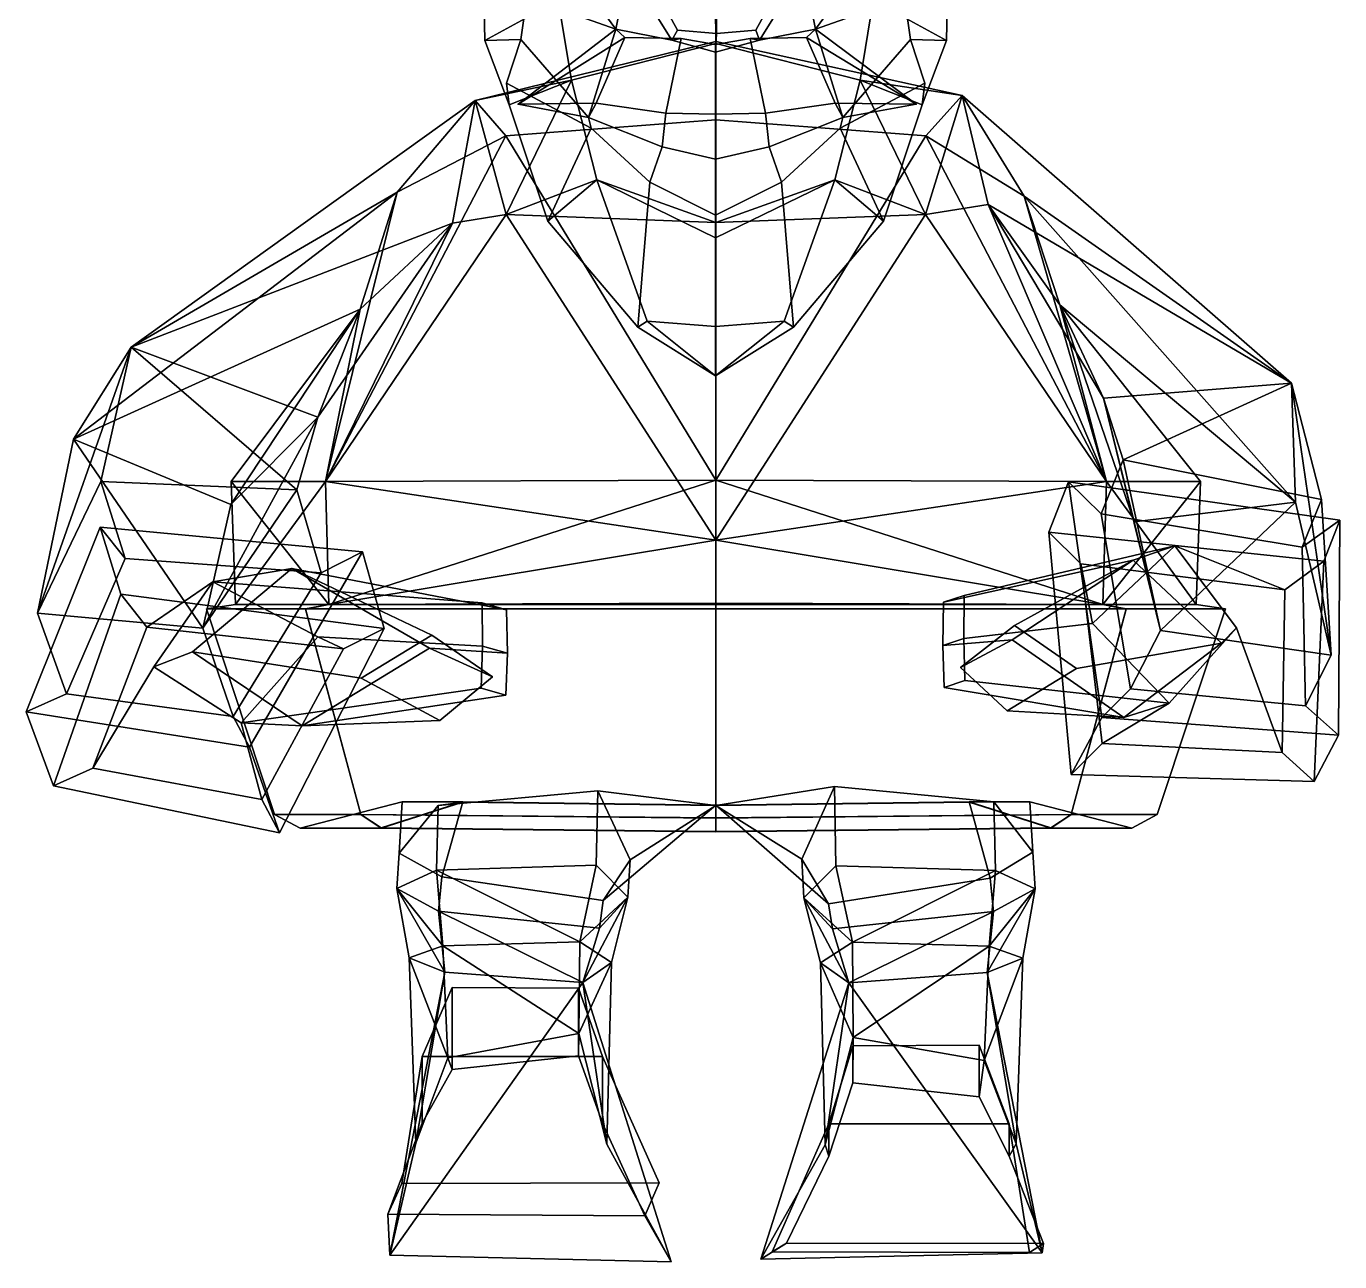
# Model space of a CAD drawing. Extents: x -181 to 162, y -155 to 330.
# Drawn here: x -181.4 to 161.8, y -155.5 to 167.5 of the extents above; entities that cross this region are included whole.
import ezdxf

# ---------------------------------------------------------------- set-up
doc = ezdxf.new("R2010")
doc.units = 0

msp = doc.modelspace()

# ---------------------------------------------------------------- linework, layer by layer
for p in [(-52.850113, 147.126434, 127.206177), (51.156456, 147.126434, 127.206177)]:
    msp.add_point(p)
for points in [[(-61.548977, 163.786316, 77.548767), (-61.985332, 185.382782, 77.36248), (-43.236523, 192.373993, 44.241894), (-42.443806, 174.254456, 46.168362)], [(59.047882, 163.786316, 77.548767), (39.942703, 174.254456, 46.168365), (40.73542, 192.373993, 44.241894), (59.484234, 185.382782, 77.36248)], [(-52.166561, 164.044983, 109.733643), (-50.560818, 174.968384, 110.150711), (-61.985332, 185.382782, 77.36248), (-61.548977, 163.786316, 77.548767)], [(49.665462, 164.044983, 109.733643), (59.047882, 163.786316, 77.548767), (59.484234, 185.382782, 77.36248), (48.059719, 174.968384, 110.150711)], [(-27.344149, 166.746582, 130.393188), (-38.840767, 182.366577, 134.367569), (-50.560818, 174.968384, 110.150711)], [(-27.344149, 166.746582, 130.393188), (-24.209009, 182.35437, 137.405853), (-38.840767, 182.366577, 134.367569)], [(-12.717013, 163.808472, 136.144775), (-24.209009, 182.35437, 137.405853), (-27.344149, 166.746582, 130.393188)], [(-11.267045, 166.421082, 149.176208), (-20.691374, 183.879211, 154.97171), (-24.209009, 182.35437, 137.405853), (-12.717013, 163.808472, 136.144775)], [(-0.992171, 165.615417, 154.370056), (-0.992171, 183.709259, 161.421249), (-20.691374, 183.879211, 154.97171), (-11.267045, 166.421082, 149.176208)], [(-0.992171, 165.615417, 154.370056), (9.282704, 166.421082, 149.176208), (18.707029, 183.879211, 154.97171), (-0.992171, 183.709259, 161.421249)], [(9.282704, 166.421082, 149.176208), (10.215908, 163.808472, 136.144775), (21.707903, 182.35437, 137.405853), (18.707029, 183.879211, 154.97171)], [(10.215908, 163.808472, 136.144775), (24.843042, 166.746582, 130.393188), (21.707903, 182.35437, 137.405853)], [(24.843042, 166.746582, 130.393188), (36.339664, 182.366577, 134.367569), (21.707903, 182.35437, 137.405853)], [(24.843042, 166.746582, 130.393188), (48.059719, 174.968384, 110.150711), (36.339664, 182.366577, 134.367569)], [(-55.220436, 146.975433, 80.746689), (-61.548977, 163.786316, 77.548767), (-42.443806, 174.254456, 46.168362), (-38.964668, 153.382141, 46.303101)], [(-52.166561, 164.044983, 109.733643), (-34.452156, 143.610779, 135.449493), (-27.344149, 166.746582, 130.393188), (-50.560818, 174.968384, 110.150711)], [(-38.964668, 153.382141, 46.303101), (-42.443806, 174.254456, 46.168362), (-1.250553, 173.209473, 35.481251), (-1.228615, 163.0047, 20.683411)], [(36.519398, 153.382141, 46.303101), (-1.228615, 163.0047, 20.683411), (-1.250553, 173.209473, 35.481251), (39.942703, 174.254456, 46.168365)], [(49.665462, 164.044983, 109.733643), (48.059719, 174.968384, 110.150711), (24.843042, 166.746582, 130.393188), (31.95105, 143.610779, 135.449493)], [(52.719334, 146.975433, 80.746696), (36.519398, 153.382141, 46.303101), (39.942703, 174.254456, 46.168365), (59.047882, 163.786316, 77.548767)], [(-24.977959, 164.565247, 144.295212), (-27.344149, 166.746582, 130.393188), (-52.850113, 147.126434, 127.206177)], [(-52.850113, 147.126434, 127.206177), (-27.344149, 166.746582, 130.393188), (-34.452156, 143.610779, 135.449493)], [(-24.977959, 164.565247, 144.295212), (-10.280587, 164.296997, 144.397858), (-12.717013, 163.808472, 136.144775), (-27.344149, 166.746582, 130.393188)], [(-0.992171, 165.615417, 154.370056), (-11.267045, 166.421082, 149.176208), (-12.717013, 163.808472, 136.144775), (-1.250553, 160.702728, 141.90361)], [(-0.992171, 165.615417, 154.370056), (-1.250553, 160.702728, 141.90361), (10.215908, 163.808472, 136.144775), (9.282704, 166.421082, 149.176208)], [(22.476852, 164.565247, 144.295212), (24.843042, 166.746582, 130.393188), (10.215908, 163.808472, 136.144775), (7.779482, 164.296997, 144.397858)], [(22.476852, 164.565247, 144.295212), (51.156456, 147.126434, 127.206177), (24.843042, 166.746582, 130.393188)], [(51.156456, 147.126434, 127.206177), (31.95105, 143.610779, 135.449493), (24.843042, 166.746582, 130.393188)], [(-1.204485, 163.485352, 10.723307), (-1.207897, 143.066589, -41.478878), (-56.103218, 138.847656, -30.87792), (-64.092567, 148.037048, 7.261427)], [(-1.204485, 163.485352, 10.723307), (-64.092567, 148.037048, 7.261427), (-38.964668, 153.382141, 46.303101), (-1.228615, 163.0047, 20.683411)], [(-55.220436, 146.975433, 80.746689), (-55.889786, 152.63092, 112.28582), (-52.166561, 164.044983, 109.733643), (-61.548977, 163.786316, 77.548767)], [(-52.166561, 164.044983, 109.733643), (-55.889786, 152.63092, 112.28582), (-33.768986, 140.884766, 126.276161), (-34.452156, 143.610779, 135.449493)], [(-32.455158, 147.411438, 145.75676), (-24.977959, 164.565247, 144.295212), (-52.850113, 147.126434, 127.206177)], [(-10.280587, 164.296997, 144.397858), (-24.977959, 164.565247, 144.295212), (-32.455158, 147.411438, 145.75676), (-14.24154, 144.751099, 154.292068)], [(-14.24154, 144.751099, 154.292068), (-1.250553, 144.510681, 154.963669), (-1.250553, 162.735291, 147.065292), (-10.280587, 164.296997, 144.397858)], [(-1.250553, 162.735291, 147.065292), (-1.250553, 160.702728, 141.90361), (-12.717013, 163.808472, 136.144775), (-10.280587, 164.296997, 144.397858)], [(11.740434, 144.751099, 154.292068), (7.779482, 164.296997, 144.397858), (-1.250553, 162.735291, 147.065292), (-1.250553, 144.510681, 154.963669)], [(-1.250553, 162.735291, 147.065292), (7.779482, 164.296997, 144.397858), (10.215908, 163.808472, 136.144775), (-1.250553, 160.702728, 141.90361)], [(-1.228615, 163.0047, 20.683411), (36.519398, 153.382141, 46.303101), (63.171917, 149.405884, 7.051992), (-1.204485, 163.485352, 10.723307)], [(-1.204485, 163.485352, 10.723307), (63.171917, 149.405884, 7.051992), (53.713791, 138.847656, -30.877922), (-1.207897, 143.066589, -41.478878)], [(7.779482, 164.296997, 144.397858), (11.740434, 144.751099, 154.292068), (29.954054, 147.411438, 145.75676), (22.476852, 164.565247, 144.295212)], [(29.954054, 147.411438, 145.75676), (51.156456, 147.126434, 127.206177), (22.476852, 164.565247, 144.295212)], [(49.665462, 164.044983, 109.733643), (31.95105, 143.610779, 135.449493), (31.267879, 140.884766, 126.276161), (53.388691, 152.63092, 112.28582)], [(52.719334, 146.975433, 80.746696), (59.047882, 163.786316, 77.548767), (49.665462, 164.044983, 109.733643), (53.388691, 152.63092, 112.28582)], [(-64.092567, 148.037048, 7.261427), (-55.965126, 118.262909, 64.504974), (-38.964668, 153.382141, 46.303101)], [(-55.965126, 118.262909, 64.504974), (-32.305893, 127.371033, 78.265877), (-38.964668, 153.382141, 46.303101)], [(-33.768986, 140.884766, 126.276161), (-55.889786, 152.63092, 112.28582), (-55.220436, 146.975433, 80.746689), (-45.142368, 116.500549, 95.102028)], [(-45.142368, 116.500549, 95.102028), (-55.220436, 146.975433, 80.746689), (-38.964668, 153.382141, 46.303101), (-32.305893, 127.371033, 78.265877)], [(42.641266, 116.500549, 95.102028), (29.881565, 127.371033, 78.265877), (36.519398, 153.382141, 46.303101), (52.719334, 146.975433, 80.746696)], [(53.584675, 118.262909, 64.504974), (36.519398, 153.382141, 46.303101), (29.881565, 127.371033, 78.265877)], [(31.267879, 140.884766, 126.276161), (42.641266, 116.500549, 95.102028), (52.719334, 146.975433, 80.746696), (53.388691, 152.63092, 112.28582)], [(63.171917, 149.405884, 7.051992), (36.519398, 153.382141, 46.303101), (53.584675, 118.262909, 64.504974)], [(-69.999329, 115.980896, 45.014545), (-64.092567, 148.037048, 7.261427), (-153.966415, 83.607208, 40.880039)], [(-84.496521, 124.127472, -28.254301), (-153.966415, 83.607208, 40.880039), (-64.092567, 148.037048, 7.261427)], [(-84.496521, 124.127472, -28.254301), (-64.092567, 148.037048, 7.261427), (-56.103218, 138.847656, -30.87792)], [(-69.999329, 115.980896, 45.014545), (-55.965126, 118.262909, 64.504974), (-64.092567, 148.037048, 7.261427)], [(69.951256, 120.886017, 48.28759), (63.171917, 149.405884, 7.051992), (53.584675, 118.262909, 64.504974)], [(79.35257, 123.045349, -28.606417), (53.713791, 138.847656, -30.877922), (63.171917, 149.405884, 7.051992)], [(69.951256, 120.886017, 48.28759), (149.201996, 74.160461, 28.870632), (63.171917, 149.405884, 7.051992)], [(79.35257, 123.045349, -28.606417), (63.171917, 149.405884, 7.051992), (149.201996, 74.160461, 28.870632)], [(-34.452156, 143.610779, 135.449493), (-32.455158, 147.411438, 145.75676), (-52.850113, 147.126434, 127.206177)], [(-14.24154, 144.751099, 154.292068), (-32.455158, 147.411438, 145.75676), (-34.452156, 143.610779, 135.449493), (-15.243167, 136.005585, 143.894501)], [(-1.250553, 144.510681, 154.963669), (-14.24154, 144.751099, 154.292068), (-15.243167, 136.005585, 143.894501), (-1.250553, 132.745087, 149.196091)], [(-1.250553, 144.510681, 154.963669), (-1.250553, 132.745087, 149.196091), (12.742061, 136.005585, 143.894501), (11.740434, 144.751099, 154.292068)], [(11.740434, 144.751099, 154.292068), (12.742061, 136.005585, 143.894501), (31.95105, 143.610779, 135.449493), (29.954054, 147.411438, 145.75676)], [(31.95105, 143.610779, 135.449493), (51.156456, 147.126434, 127.206177), (29.954054, 147.411438, 145.75676)], [(-1.173771, 48.84494, -99.243134), (-56.103218, 138.847656, -30.87792), (-1.207897, 143.066589, -41.478878)], [(-21.610586, 88.807663, 125.390099), (-18.425463, 126.756104, 145.440689), (-33.768986, 140.884766, 126.276161), (-45.142368, 116.500549, 95.102028)], [(-18.425463, 126.756104, 145.440689), (-15.243167, 136.005585, 143.894501), (-34.452156, 143.610779, 135.449493), (-33.768986, 140.884766, 126.276161)], [(-1.173771, 48.84494, -99.243134), (-1.207897, 143.066589, -41.478878), (53.713791, 138.847656, -30.877922)], [(15.924354, 126.756104, 145.440689), (31.267879, 140.884766, 126.276161), (31.95105, 143.610779, 135.449493), (12.742061, 136.005585, 143.894501)], [(19.109482, 88.807663, 125.390099), (42.641266, 116.500549, 95.102028), (31.267879, 140.884766, 126.276161), (15.924354, 126.756104, 145.440689)], [(-103.231987, 48.497192, -64.86644), (-56.103218, 138.847656, -30.87792), (-1.173771, 48.84494, -99.243134)], [(-103.231987, 48.497192, -64.86644), (-84.496521, 124.127472, -28.254301), (-56.103218, 138.847656, -30.87792)], [(100.884445, 48.497192, -64.86644), (-1.173771, 48.84494, -99.243134), (53.713791, 138.847656, -30.877922)], [(100.884445, 48.497192, -64.86644), (53.713791, 138.847656, -30.877922), (79.35257, 123.045349, -28.606417)], [(-1.250553, 118.076172, 151.342743), (-1.250553, 132.745087, 149.196091), (-15.243167, 136.005585, 143.894501), (-18.425463, 126.756104, 145.440689)], [(-1.250553, 118.076172, 151.342743), (15.924354, 126.756104, 145.440689), (12.742061, 136.005585, 143.894501), (-1.250553, 132.745087, 149.196091)], [(-1.173774, 116.20697, 73.468536), (-32.305893, 127.371033, 78.265877), (-55.965126, 118.262909, 64.504974)], [(-21.610586, 88.807663, 125.390099), (-45.142368, 116.500549, 95.102028), (-32.305893, 127.371033, 78.265877), (-19.191641, 90.365585, 109.544754)], [(-19.191641, 90.365585, 109.544754), (-32.305893, 127.371033, 78.265877), (-1.250553, 112.151337, 84.75177), (-1.250553, 88.967941, 105.166031)], [(-1.250553, 112.151337, 84.75177), (-32.305893, 127.371033, 78.265877), (-1.173774, 116.20697, 73.468536)], [(16.690536, 90.365585, 109.544754), (-1.250553, 88.967941, 105.166031), (-1.250553, 112.151337, 84.75177), (29.881565, 127.371033, 78.265877)], [(-1.250553, 112.151337, 84.75177), (-1.173774, 116.20697, 73.468536), (29.881565, 127.371033, 78.265877)], [(-1.173774, 116.20697, 73.468536), (53.584675, 118.262909, 64.504974), (29.881565, 127.371033, 78.265877)], [(19.109482, 88.807663, 125.390099), (16.690536, 90.365585, 109.544754), (29.881565, 127.371033, 78.265877), (42.641266, 116.500549, 95.102028)], [(-84.496521, 124.127472, -28.254301), (-169.06842, 59.558136, 8.329002), (-153.966415, 83.607208, 40.880039)], [(-94.16613, 93.506653, 2.491565), (-169.06842, 59.558136, 8.329002), (-84.496521, 124.127472, -28.254301)], [(-103.231987, 48.497192, -64.86644), (-94.16613, 93.506653, 2.491565), (-84.496521, 124.127472, -28.254301)], [(-1.250553, 76.132462, 127.945221), (-1.250553, 118.076172, 151.342743), (-18.425463, 126.756104, 145.440689), (-21.610586, 88.807663, 125.390099)], [(-1.250553, 76.132462, 127.945221), (19.109482, 88.807663, 125.390099), (15.924354, 126.756104, 145.440689), (-1.250553, 118.076172, 151.342743)], [(100.884438, 48.446991, 89.586624), (69.951256, 120.886017, 48.28759), (53.584675, 118.262909, 64.504974)], [(100.884438, 48.446991, 89.586624), (88.65889, 94.631042, 5.216938), (69.951256, 120.886017, 48.28759)], [(88.65889, 94.631042, 5.216938), (100.08252, 70.25174, 47.396397), (69.951256, 120.886017, 48.28759)], [(69.951256, 120.886017, 48.28759), (100.08252, 70.25174, 47.396397), (149.201996, 74.160461, 28.870632)], [(100.884445, 48.497192, -64.86644), (79.35257, 123.045349, -28.606417), (88.65889, 94.631042, 5.216938)], [(79.35257, 123.045349, -28.606417), (149.201996, 74.160461, 28.870632), (150.303345, 43.05394, -1.330393)], [(88.65889, 94.631042, 5.216938), (79.35257, 123.045349, -28.606417), (150.303345, 43.05394, -1.330393)], [(-1.173772, 33.19223, 118.717995), (-55.965126, 118.262909, 64.504974), (-103.231987, 48.446991, 89.586624)], [(-103.231987, 48.446991, 89.586624), (-55.965126, 118.262909, 64.504974), (-69.999329, 115.980896, 45.014545)], [(-1.173772, 33.19223, 118.717995), (-1.173774, 116.20697, 73.468536), (-55.965126, 118.262909, 64.504974)], [(-1.173772, 33.19223, 118.717995), (53.584675, 118.262909, 64.504974), (-1.173774, 116.20697, 73.468536)], [(-1.173772, 33.19223, 118.717995), (100.884438, 48.446991, 89.586624), (53.584675, 118.262909, 64.504974)], [(-69.999329, 115.980896, 45.014545), (-153.966415, 83.607208, 40.880039), (-105.184166, 65.281921, 46.292583)], [(-94.16613, 93.506653, 2.491565), (-69.999329, 115.980896, 45.014545), (-105.184166, 65.281921, 46.292583)], [(-103.231987, 48.446991, 89.586624), (-69.999329, 115.980896, 45.014545), (-94.16613, 93.506653, 2.491565)], [(-127.990753, 42.470581, 11.165936), (-169.06842, 59.558136, 8.329002), (-94.16613, 93.506653, 2.491565)], [(-127.990753, 42.470581, 11.165936), (-94.16613, 93.506653, 2.491565), (-105.184166, 65.281921, 46.292583)], [(-103.231987, 48.446991, 89.586624), (-94.16613, 93.506653, 2.491565), (-127.833923, 48.474899, 3.734844)], [(-127.833923, 48.474899, 3.734844), (-94.16613, 93.506653, 2.491565), (-103.231987, 48.497192, -64.86644)], [(100.884438, 48.446991, 89.586624), (125.486366, 48.474899, 3.734842), (88.65889, 94.631042, 5.216938)], [(125.486366, 48.474899, 3.734842), (100.884445, 48.497192, -64.86644), (88.65889, 94.631042, 5.216938)], [(108.155609, 37.961472, 12.905901), (100.08252, 70.25174, 47.396397), (88.65889, 94.631042, 5.216938)], [(108.155609, 37.961472, 12.905901), (88.65889, 94.631042, 5.216938), (150.303345, 43.05394, -1.330393)], [(-1.250553, 76.132462, 127.945221), (-21.610586, 88.807663, 125.390099), (-19.191641, 90.365585, 109.544754)], [(-1.250553, 76.132462, 127.945221), (-19.191641, 90.365585, 109.544754), (-1.250553, 88.967941, 105.166031)], [(-1.250553, 76.132462, 127.945221), (-1.250553, 88.967941, 105.166031), (16.690536, 90.365585, 109.544754)], [(-1.250553, 76.132462, 127.945221), (16.690536, 90.365585, 109.544754), (19.109482, 88.807663, 125.390099)], [(-178.447998, 14.112457, 57.688522), (-161.896393, 48.463745, 79.455299), (-153.966415, 83.607208, 40.880039)], [(-178.447998, 14.112457, 57.688522), (-153.966415, 83.607208, 40.880039), (-169.06842, 59.558136, 8.329002)], [(-110.737648, 46.332611, 65.258644), (-153.966415, 83.607208, 40.880039), (-161.896393, 48.463745, 79.455299)], [(-110.737648, 46.332611, 65.258644), (-105.184166, 65.281921, 46.292583), (-153.966415, 83.607208, 40.880039)], [(105.280251, 54.177612, 65.943123), (149.201996, 74.160461, 28.870632), (100.08252, 70.25174, 47.396397)], [(105.280251, 54.177612, 65.943123), (157.100906, 43.794342, 71.430435), (149.201996, 74.160461, 28.870632)], [(159.650497, 3.131592, 55.065815), (150.303345, 43.05394, -1.330393), (149.201996, 74.160461, 28.870632)], [(159.650497, 3.131592, 55.065815), (149.201996, 74.160461, 28.870632), (157.100906, 43.794342, 71.430435)], [(115.035957, 9.56427, 49.303024), (100.08252, 70.25174, 47.396397), (108.155609, 37.961472, 12.905901)], [(115.035957, 9.56427, 49.303024), (105.280251, 54.177612, 65.943123), (100.08252, 70.25174, 47.396397)], [(-135.27951, 10.126526, 44.063519), (-127.990753, 42.470581, 11.165936), (-105.184166, 65.281921, 46.292583)], [(-135.27951, 10.126526, 44.063519), (-105.184166, 65.281921, 46.292583), (-110.737648, 46.332611, 65.258644)], [(-135.27951, 10.126526, 44.063519), (-178.447998, 14.112457, 57.688522), (-169.06842, 59.558136, 8.329002)], [(-135.27951, 10.126526, 44.063519), (-169.06842, 59.558136, 8.329002), (-127.990753, 42.470581, 11.165936)], [(105.280251, 54.177612, 65.943123), (115.035957, 9.56427, 49.303024), (107.16217, -5.668427, 81.184929), (99.50222, 39.998108, 98.657234)], [(157.100906, 43.794342, 71.430435), (105.280251, 54.177612, 65.943123), (99.50222, 39.998108, 98.657234), (152.051956, 31.31575, 104.986946)], [(-170.902618, -7.025253, 85.986137), (-155.591843, 28.38588, 108.855606), (-161.896393, 48.463745, 79.455299), (-178.447998, 14.112457, 57.688522)], [(-161.896393, 48.463745, 79.455299), (-155.591843, 28.38588, 108.855606), (-104.358917, 24.639755, 93.425827), (-110.737648, 46.332611, 65.258644)], [(-126.71138, 16.338196, 0.81685), (-127.833923, 48.474899, 3.734844), (-103.231987, 48.497192, -64.86644)], [(-102.321548, 16.313705, 76.125427), (-127.833923, 48.474899, 3.734844), (-126.71138, 16.338196, 0.81685)], [(-102.321548, 16.313705, 76.125427), (-103.231987, 48.446991, 89.586624), (-127.833923, 48.474899, 3.734844)], [(-126.71138, 16.338196, 0.81685), (-103.231987, 48.497192, -64.86644), (-102.321541, 16.364044, -78.675552)], [(-102.321541, 16.364044, -78.675552), (-103.231987, 48.497192, -64.86644), (-1.173771, 48.84494, -99.243134)], [(-102.321548, 16.313705, 76.125427), (-1.173772, 33.19223, 118.717995), (-103.231987, 48.446991, 89.586624)], [(-102.321541, 16.364044, -78.675552), (-1.173771, 48.84494, -99.243134), (-1.188086, 16.643326, -108.864441)], [(99.973991, 16.364044, -78.675552), (-1.188086, 16.643326, -108.864441), (-1.173771, 48.84494, -99.243134)], [(99.973991, 16.313705, 76.125427), (100.884438, 48.446991, 89.586624), (-1.173772, 33.19223, 118.717995)], [(99.973991, 16.364044, -78.675552), (-1.173771, 48.84494, -99.243134), (100.884445, 48.497192, -64.86644)], [(99.647438, -13.192398, 76.648247), (91.618538, -28.130791, 106.31366), (85.791122, 35.263916, 130.490097), (90.968384, 48.436096, 100.540962)], [(90.968384, 48.436096, 100.540962), (85.791122, 35.263916, 130.490097), (157.734756, 27.627731, 140.046173), (161.84729, 38.400452, 109.77243)], [(99.647438, -13.192398, 76.648247), (90.968384, 48.436096, 100.540962), (99.50222, 39.998108, 98.657234), (107.16217, -5.668427, 81.184929)], [(90.968384, 48.436096, 100.540962), (161.84729, 38.400452, 109.77243), (152.051956, 31.31575, 104.986946), (99.50222, 39.998108, 98.657234)], [(124.363838, 16.338196, 0.816848), (99.973991, 16.364044, -78.675552), (100.884445, 48.497192, -64.86644)], [(99.973991, 16.313705, 76.125427), (125.486366, 48.474899, 3.734842), (100.884438, 48.446991, 89.586624)], [(99.973991, 16.313705, 76.125427), (124.363838, 16.338196, 0.816848), (125.486366, 48.474899, 3.734842)], [(124.363838, 16.338196, 0.816848), (100.884445, 48.497192, -64.86644), (125.486366, 48.474899, 3.734842)], [(-110.737648, 46.332611, 65.258644), (-104.358917, 24.639755, 93.425827), (-127.34671, -12.916672, 70.832329), (-135.27951, 10.126526, 44.063519)], [(115.035957, 9.56427, 49.303024), (108.155609, 37.961472, 12.905901), (150.303345, 43.05394, -1.330393)], [(115.035957, 9.56427, 49.303024), (150.303345, 43.05394, -1.330393), (159.650497, 3.131592, 55.065815)], [(152.935654, -10.168381, 87.967346), (159.650497, 3.131592, 55.065815), (157.100906, 43.794342, 71.430435), (152.051956, 31.31575, 104.986946)], [(161.500534, -17.783676, 86.430305), (152.935654, -10.168381, 87.967346), (152.051956, 31.31575, 104.986946), (161.84729, 38.400452, 109.77243)], [(155.189407, -29.891327, 116.606285), (161.500534, -17.783676, 86.430305), (161.84729, 38.400452, 109.77243), (157.734756, 27.627731, 140.046173)], [(-174.329498, -31.074974, 110.968712), (-156.691437, 19.009064, 143.292664), (-162.09967, 36.552704, 116.601181), (-181.420059, -11.735336, 85.031914)], [(-181.420059, -11.735336, 85.031914), (-162.09967, 36.552704, 116.601181), (-155.591843, 28.38588, 108.855606), (-170.902618, -7.025253, 85.986137)], [(-93.582382, 30.062469, 94.852303), (-162.09967, 36.552704, 116.601181), (-156.691437, 19.009064, 143.292664), (-87.903877, 10.050903, 120.631233)], [(-93.582382, 30.062469, 94.852303), (-104.358917, 24.639755, 93.425827), (-155.591843, 28.38588, 108.855606), (-162.09967, 36.552704, 116.601181)], [(91.618538, -28.130791, 106.31366), (99.746628, -20.014679, 111.21151), (94.204063, 26.996338, 128.654114), (85.791122, 35.263916, 130.490097)], [(85.791122, 35.263916, 130.490097), (94.204063, 26.996338, 128.654114), (147.533127, 20.147339, 135.02002), (157.734756, 27.627731, 140.046173)], [(-102.321548, 16.313705, 76.125427), (-1.173772, 16.357666, 106.317307), (-1.173772, 33.19223, 118.717995)], [(99.973991, 16.313705, 76.125427), (-1.173772, 33.19223, 118.717995), (-1.173772, 16.357666, 106.317307)], [(58.325935, 16.945251, 124.178894), (107.858719, 27.931183, 137.047501), (118.732574, 31.71431, 110.10318), (63.703346, 18.732895, 114.306992)], [(63.59602, 7.408463, 113.366287), (63.703346, 18.732895, 114.306992), (118.732574, 31.71431, 110.10318), (97.204834, 11.385727, 96.585907)], [(97.204834, 11.385727, 96.585907), (118.732574, 31.71431, 110.10318), (147.533127, 20.147339, 135.02002), (94.204063, 26.996338, 128.654114)], [(130.96579, 6.273529, 147.826523), (134.879791, 10.268875, 117.053879), (118.732574, 31.71431, 110.10318), (107.858719, 27.931183, 137.047501)], [(134.879791, 10.268875, 117.053879), (146.778519, -22.363693, 118.136078), (147.533127, 20.147339, 135.02002), (118.732574, 31.71431, 110.10318)], [(-123.084175, -20.974518, 63.721424), (-127.34671, -12.916672, 70.832329), (-104.358917, 24.639755, 93.425827), (-93.582382, 30.062469, 94.852303)], [(-123.084175, -20.974518, 63.721424), (-93.582382, 30.062469, 94.852303), (-87.903877, 10.050903, 120.631233), (-115.257469, -43.315559, 88.36438)], [(58.114849, 5.621109, 123.200241), (76.209892, 7.089508, 132.87236), (107.858719, 27.931183, 137.047501), (58.325935, 16.945251, 124.178894)], [(62.770611, -0.125885, 178.565994), (76.861725, 10.829544, 186.796265), (107.858719, 27.931183, 137.047501), (76.209892, 7.089508, 132.87236)], [(93.040489, -0.417801, 183.915863), (130.96579, 6.273529, 147.826523), (107.858719, 27.931183, 137.047501), (76.861725, 10.829544, 186.796265)], [(155.189407, -29.891327, 116.606285), (157.734756, 27.627731, 140.046173), (147.533127, 20.147339, 135.02002), (146.778519, -22.363693, 118.136078)], [(-137.995148, 3.963211, 159.663376), (-111.992165, 25.74205, 146.663727), (-132.666229, 22.296417, 116.92379), (-148.124634, 0.056198, 117.795609)], [(-93.926048, -2.950806, 199.833908), (-75.455765, 8.301392, 202.625366), (-111.992165, 25.74205, 146.663727), (-137.995148, 3.963211, 159.663376)], [(-55.920059, 14.915359, 130.876724), (-62.287651, 16.77066, 119.764847), (-132.666229, 22.296417, 116.92379), (-111.992165, 25.74205, 146.663727)], [(-59.607052, -2.577591, 192.994293), (-76.046005, 4.966034, 141.285263), (-111.992165, 25.74205, 146.663727), (-75.455765, 8.301392, 202.625366)], [(-55.688766, 3.594223, 129.843124), (-55.920059, 14.915359, 130.876724), (-111.992165, 25.74205, 146.663727), (-76.046005, 4.966034, 141.285263)], [(117.252411, -9.472031, 105.849991), (97.204834, 11.385727, 96.585907), (94.204063, 26.996338, 128.654114), (99.746628, -20.014679, 111.21151)], [(-148.124634, 0.056198, 117.795609), (-132.666229, 22.296417, 116.92379), (-149.94928, 10.416107, 135.168869), (-163.983932, -26.407295, 111.933327)], [(-105.254723, 7.895782, 103.277023), (-98.509979, 4.748657, 119.253418), (-149.94928, 10.416107, 135.168869), (-132.666229, 22.296417, 116.92379)], [(-62.173508, 5.448807, 118.777008), (-105.254723, 7.895782, 103.277023), (-132.666229, 22.296417, 116.92379), (-62.287651, 16.77066, 119.764847)], [(-174.329498, -31.074974, 110.968712), (-163.983932, -26.407295, 111.933327), (-149.94928, 10.416107, 135.168869), (-156.691437, 19.009064, 143.292664)], [(-87.903877, 10.050903, 120.631233), (-156.691437, 19.009064, 143.292664), (-149.94928, 10.416107, 135.168869), (-98.509979, 4.748657, 119.253418)], [(58.114849, 5.621109, 123.200241), (58.325935, 16.945251, 124.178894), (63.703346, 18.732895, 114.306992), (63.59602, 7.408463, 113.366287)], [(-135.27951, 10.126526, 44.063519), (-127.34671, -12.916672, 70.832329), (-170.902618, -7.025253, 85.986137), (-178.447998, 14.112457, 57.688522)], [(-108.422394, 15.199249, -90.492783), (-134.337448, 15.169601, 0.693366), (-126.71138, 16.338196, 0.81685), (-102.321541, 16.364044, -78.675552)], [(-134.337448, 15.169601, 0.693366), (-108.422394, 15.142365, 84.432327), (-102.321548, 16.313705, 76.125427), (-126.71138, 16.338196, 0.81685)], [(-116.504662, -38.547089, -4.982814), (-134.337448, 15.169601, 0.693366), (-108.422394, 15.199249, -90.492783), (-93.969841, -38.517441, -96.168961)], [(-108.422394, 15.142365, 84.432327), (-134.337448, 15.169601, 0.693366), (-116.504662, -38.547089, -4.982814), (-93.969849, -38.57431, 78.756142)], [(-108.422394, 15.199249, -90.492783), (-102.321541, 16.364044, -78.675552), (-1.188086, 16.643326, -108.864441), (-1.173989, 15.259735, -124.598877)], [(-1.173772, 15.174774, 118.547318), (-1.173772, 16.357666, 106.317307), (-102.321548, 16.313705, 76.125427), (-108.422394, 15.142365, 84.432327)], [(-93.969841, -38.517441, -96.168961), (-108.422394, 15.199249, -90.492783), (-1.173989, 15.259735, -124.598877), (-1.173769, -39.421722, -130.376099)], [(-1.173771, -39.500778, 112.769814), (-1.173772, 15.174774, 118.547318), (-108.422394, 15.142365, 84.432327), (-93.969849, -38.57431, 78.756142)], [(-55.688766, 3.594223, 129.843124), (-62.173508, 5.448807, 118.777008), (-62.287651, 16.77066, 119.764847), (-55.920059, 14.915359, 130.876724)], [(106.074837, 15.199249, -90.492783), (-1.173989, 15.259735, -124.598877), (-1.188086, 16.643326, -108.864441), (99.973991, 16.364044, -78.675552)], [(91.622299, -38.517441, -96.168961), (-1.173769, -39.421722, -130.376099), (-1.173989, 15.259735, -124.598877), (106.074837, 15.199249, -90.492783)], [(-1.173772, 15.174774, 118.547318), (106.074837, 15.142365, 84.43232), (99.973991, 16.313705, 76.125427), (-1.173772, 16.357666, 106.317307)], [(-1.173771, -39.500778, 112.769814), (91.622299, -38.57431, 78.756142), (106.074837, 15.142365, 84.43232), (-1.173772, 15.174774, 118.547318)], [(114.15712, -38.547089, -4.982816), (91.622299, -38.517441, -96.168961), (106.074837, 15.199249, -90.492783), (131.989883, 15.169601, 0.693364)], [(106.074837, 15.142365, 84.43232), (91.622299, -38.57431, 78.756142), (114.15712, -38.547089, -4.982816), (131.989883, 15.169601, 0.693364)], [(106.074837, 15.199249, -90.492783), (99.973991, 16.364044, -78.675552), (124.363838, 16.338196, 0.816848), (131.989883, 15.169601, 0.693364)], [(131.989883, 15.169601, 0.693364), (124.363838, 16.338196, 0.816848), (99.973991, 16.313705, 76.125427), (106.074837, 15.142365, 84.43232)], [(74.966194, -11.487579, 184.776184), (93.040489, -0.417801, 183.915863), (76.861725, 10.829544, 186.796265), (62.770611, -0.125885, 178.565994)], [(63.879589, -3.546432, 112.719597), (63.59602, 7.408463, 113.366287), (97.204834, 11.385727, 96.585907), (117.252411, -9.472031, 105.849991)], [(-125.262283, -14.555954, 105.968025), (-119.87558, -34.618881, 96.043373), (-98.509979, 4.748657, 119.253418), (-105.254723, 7.895782, 103.277023)], [(-62.497459, -5.506119, 118.130623), (-125.262283, -14.555954, 105.968025), (-105.254723, 7.895782, 103.277023), (-62.173508, 5.448807, 118.777008)], [(-115.257469, -43.315559, 88.36438), (-87.903877, 10.050903, 120.631233), (-98.509979, 4.748657, 119.253418), (-119.87558, -34.618881, 96.043373)], [(-73.318253, -14.007126, 200.447739), (-59.607052, -2.577591, 192.994293), (-75.455765, 8.301392, 202.625366), (-93.926048, -2.950806, 199.833908)], [(58.476879, -5.339294, 122.616951), (58.114849, 5.621109, 123.200241), (63.59602, 7.408463, 113.366287), (63.879589, -3.546432, 112.719597)], [(58.476879, -5.339294, 122.616951), (105.4636, -13.240601, 132.397858), (76.209892, 7.089508, 132.87236), (58.114849, 5.621109, 123.200241)], [(74.966194, -11.487579, 184.776184), (62.770611, -0.125885, 178.565994), (76.209892, 7.089508, 132.87236), (105.4636, -13.240601, 132.397858)], [(117.252411, -9.472031, 105.849991), (99.746628, -20.014679, 111.21151), (146.778519, -22.363693, 118.136078), (134.879791, 10.268875, 117.053879)], [(105.4636, -13.240601, 132.397858), (117.252411, -9.472031, 105.849991), (134.879791, 10.268875, 117.053879), (130.96579, 6.273529, 147.826523)], [(115.035957, 9.56427, 49.303024), (159.650497, 3.131592, 55.065815), (152.935654, -10.168381, 87.967346), (107.16217, -5.668427, 81.184929)], [(-109.325722, -15.408432, 141.623672), (-137.995148, 3.963211, 159.663376), (-148.124634, 0.056198, 117.795609), (-125.262283, -14.555954, 105.968025)], [(-73.318253, -14.007126, 200.447739), (-93.926048, -2.950806, 199.833908), (-137.995148, 3.963211, 159.663376), (-109.325722, -15.408432, 141.623672)], [(-73.318253, -14.007126, 200.447739), (-109.325722, -15.408432, 141.623672), (-76.046005, 4.966034, 141.285263), (-59.607052, -2.577591, 192.994293)], [(-56.100433, -7.366791, 129.270874), (-55.688766, 3.594223, 129.843124), (-76.046005, 4.966034, 141.285263), (-109.325722, -15.408432, 141.623672)], [(-56.100433, -7.366791, 129.270874), (-62.497459, -5.506119, 118.130623), (-62.173508, 5.448807, 118.777008), (-55.688766, 3.594223, 129.843124)], [(74.966194, -11.487579, 184.776184), (105.4636, -13.240601, 132.397858), (130.96579, 6.273529, 147.826523), (93.040489, -0.417801, 183.915863)], [(-125.262283, -14.555954, 105.968025), (-148.124634, 0.056198, 117.795609), (-163.983932, -26.407295, 111.933327), (-119.87558, -34.618881, 96.043373)], [(-56.100433, -7.366791, 129.270874), (-109.325722, -15.408432, 141.623672), (-125.262283, -14.555954, 105.968025), (-62.497459, -5.506119, 118.130623)], [(58.476879, -5.339294, 122.616951), (63.879589, -3.546432, 112.719597), (117.252411, -9.472031, 105.849991), (105.4636, -13.240601, 132.397858)], [(99.647438, -13.192398, 76.648247), (107.16217, -5.668427, 81.184929), (152.935654, -10.168381, 87.967346), (161.500534, -17.783676, 86.430305)], [(-123.084175, -20.974518, 63.721424), (-181.420059, -11.735336, 85.031914), (-170.902618, -7.025253, 85.986137), (-127.34671, -12.916672, 70.832329)], [(-123.084175, -20.974518, 63.721424), (-115.257469, -43.315559, 88.36438), (-174.329498, -31.074974, 110.968712), (-181.420059, -11.735336, 85.031914)], [(99.647438, -13.192398, 76.648247), (161.500534, -17.783676, 86.430305), (155.189407, -29.891327, 116.606285), (91.618538, -28.130791, 106.31366)], [(91.618538, -28.130791, 106.31366), (155.189407, -29.891327, 116.606285), (146.778519, -22.363693, 118.136078), (99.746628, -20.014679, 111.21151)], [(-115.257469, -43.315559, 88.36438), (-119.87558, -34.618881, 96.043373), (-163.983932, -26.407295, 111.933327), (-174.329498, -31.074974, 110.968712)], [(-32.456497, -51.797287, 23.507631), (-32.069851, -32.325691, 57.193634), (-73.743919, -36.163162, 34.398254), (-74.229134, -53.095001, 13.059213)], [(-1.173771, -36.188995, 79.579819), (-67.344086, -35.294449, 55.184589), (-73.743919, -36.163162, 34.398254), (-32.069851, -32.325691, 57.193634)], [(-32.456497, -51.797287, 23.507631), (-24.160608, -60.158249, -2.766564), (-23.576824, -50.380142, -3.968073), (-32.069851, -32.325691, 57.193634)], [(-1.17377, -36.161461, -5.106728), (-1.173771, -36.188995, 79.579819), (-32.069851, -32.325691, 57.193634), (-23.576824, -50.380142, -3.968073)], [(-1.173771, -36.188995, 79.579819), (29.81575, -31.19651, 57.354362), (71.467674, -35.282295, 34.513142), (64.996544, -35.294449, 55.184589)], [(21.27706, -50.21167, -3.710721), (29.81575, -31.19651, 57.354362), (-1.173771, -36.188995, 79.579819), (-1.17377, -36.161461, -5.106728)], [(30.128042, -51.930557, 23.602579), (29.81575, -31.19651, 57.354362), (21.27706, -50.21167, -3.710721), (21.828478, -60.301666, -2.668435)], [(30.128042, -51.930557, 23.602579), (71.898506, -53.21489, 13.144691), (71.467674, -35.282295, 34.513142), (29.81575, -31.19651, 57.354362)], [(-109.873329, -42.091873, -5.357388), (-88.664764, -42.066025, -84.849792), (-67.344086, -35.254684, -67.136345), (-83.222473, -35.275002, -4.637057)], [(-88.664764, -42.116356, 69.951195), (-109.873329, -42.091873, -5.357388), (-83.222473, -35.275002, -4.637057), (-67.344086, -35.294449, 55.184589)], [(-88.664764, -42.066025, -84.849792), (-1.173769, -43.002747, -115.136002), (-1.17377, -36.13282, -93.186951), (-67.344086, -35.254684, -67.136345)], [(-1.173771, -43.072716, 100.037369), (-88.664764, -42.116356, 69.951195), (-67.344086, -35.294449, 55.184589), (-1.173771, -36.188995, 79.579819)], [(-74.229134, -53.095001, 13.059213), (-73.743919, -36.163162, 34.398254), (-83.97863, -48.667587, -5.035363), (-84.548065, -57.874847, -4.189617)], [(-83.222473, -35.275002, -4.637057), (-67.344086, -35.254684, -67.136345), (-72.799133, -54.832092, -47.518505), (-83.97863, -48.667587, -5.035363)], [(-67.344086, -35.294449, 55.184589), (-83.222473, -35.275002, -4.637057), (-83.97863, -48.667587, -5.035363), (-73.743919, -36.163162, 34.398254)], [(-67.344086, -35.254684, -67.136345), (-1.17377, -36.13282, -93.186951), (-30.616331, -61.047119, -68.832146), (-72.799133, -54.832092, -47.518505)], [(-1.17377, -36.13282, -93.186951), (-1.17377, -36.161461, -5.106728), (-23.576824, -50.380142, -3.968073), (-30.616331, -61.047119, -68.832146)], [(-1.173771, -43.072716, 100.037369), (-1.173771, -36.188995, 79.579819), (64.996544, -35.294449, 55.184589), (86.317215, -42.116364, 69.951195)], [(64.996544, -35.254684, -67.136345), (70.450439, -55.215271, -47.360897), (28.250771, -61.862625, -68.605698), (-1.17377, -36.13282, -93.186951)], [(86.317215, -42.066025, -84.849792), (64.996544, -35.254684, -67.136345), (-1.17377, -36.13282, -93.186951), (-1.173769, -43.002747, -115.136002)], [(21.27706, -50.21167, -3.710721), (-1.17377, -36.161461, -5.106728), (-1.17377, -36.13282, -93.186951), (28.250771, -61.862625, -68.605698)], [(80.874924, -35.275002, -4.637058), (81.675049, -48.366577, -4.860616), (70.450439, -55.215271, -47.360897), (64.996544, -35.254684, -67.136345)], [(107.525772, -42.091873, -5.357389), (80.874924, -35.275002, -4.637058), (64.996544, -35.254684, -67.136345), (86.317215, -42.066025, -84.849792)], [(64.996544, -35.294449, 55.184589), (71.467674, -35.282295, 34.513142), (81.675049, -48.366577, -4.860616), (80.874924, -35.275002, -4.637058)], [(86.317215, -42.116364, 69.951195), (64.996544, -35.294449, 55.184589), (80.874924, -35.275002, -4.637058), (107.525772, -42.091873, -5.357389)], [(71.898506, -53.21489, 13.144691), (82.21476, -57.9953, -4.105804), (81.675049, -48.366577, -4.860616), (71.467674, -35.282295, 34.513142)], [(-116.504662, -38.547089, -4.982814), (-93.969841, -38.517441, -96.168961), (-88.664764, -42.066025, -84.849792), (-109.873329, -42.091873, -5.357388)], [(-93.969849, -38.57431, 78.756142), (-116.504662, -38.547089, -4.982814), (-109.873329, -42.091873, -5.357388), (-88.664764, -42.116356, 69.951195)], [(-1.173771, -39.500778, 112.769814), (-93.969849, -38.57431, 78.756142), (-88.664764, -42.116356, 69.951195), (-1.173771, -43.072716, 100.037369)], [(-93.969841, -38.517441, -96.168961), (-1.173769, -39.421722, -130.376099), (-1.173769, -43.002747, -115.136002), (-88.664764, -42.066025, -84.849792)], [(-1.173771, -39.500778, 112.769814), (-1.173771, -43.072716, 100.037369), (86.317215, -42.116364, 69.951195), (91.622299, -38.57431, 78.756142)], [(91.622299, -38.517441, -96.168961), (86.317215, -42.066025, -84.849792), (-1.173769, -43.002747, -115.136002), (-1.173769, -39.421722, -130.376099)], [(114.15712, -38.547089, -4.982816), (107.525772, -42.091873, -5.357389), (86.317215, -42.066025, -84.849792), (91.622299, -38.517441, -96.168961)], [(91.622299, -38.57431, 78.756142), (86.317215, -42.116364, 69.951195), (107.525772, -42.091873, -5.357389), (114.15712, -38.547089, -4.982816)], [(-84.548065, -57.874847, -4.189617), (-83.97863, -48.667587, -5.035363), (-72.799133, -54.832092, -47.518505), (-73.687454, -63.802368, -22.080116)], [(-24.160608, -60.158249, -2.766564), (-31.623142, -68.270157, -30.552876), (-30.616331, -61.047119, -68.832146), (-23.576824, -50.380142, -3.968073)], [(21.828478, -60.301666, -2.668435), (21.27706, -50.21167, -3.710721), (28.250771, -61.862625, -68.605698), (29.286865, -68.41803, -30.455248)], [(82.21476, -57.9953, -4.105804), (71.351738, -63.931747, -21.992897), (70.450439, -55.215271, -47.360897), (81.675049, -48.366577, -4.860616)], [(-72.585655, -72.887344, 30.857016), (-74.229134, -53.095001, 13.059213), (-84.548065, -57.874847, -4.189617)], [(-36.791, -71.846741, 40.393604), (-32.456497, -51.797287, 23.507631), (-74.229134, -53.095001, 13.059213)], [(-36.791, -71.846741, 40.393604), (-74.229134, -53.095001, 13.059213), (-72.585655, -72.887344, 30.857016)], [(-73.687454, -63.802368, -22.080116), (-72.799133, -54.832092, -47.518505), (-30.616331, -61.047119, -68.832146), (-31.623142, -68.270157, -30.552876)], [(-36.791, -71.846741, 40.393604), (-24.160608, -60.158249, -2.766564), (-32.456497, -51.797287, 23.507631)], [(34.472481, -71.916306, 40.488155), (30.128042, -51.930557, 23.602579), (21.828478, -60.301666, -2.668435)], [(34.472481, -71.916306, 40.488155), (71.898506, -53.21489, 13.144691), (30.128042, -51.930557, 23.602579)], [(34.472481, -71.916306, 40.488155), (70.265091, -72.945755, 30.943419), (71.898506, -53.21489, 13.144691)], [(70.265091, -72.945755, 30.943419), (82.21476, -57.9953, -4.105804), (71.898506, -53.21489, 13.144691)], [(-72.585655, -72.887344, 30.857016), (-84.548065, -57.874847, -4.189617), (-81.386147, -76.009644, 14.955553)], [(-81.386147, -76.009644, 14.955553), (-84.548065, -57.874847, -4.189617), (-72.021202, -79.764526, -1.595545)], [(-72.021202, -79.764526, -1.595545), (-84.548065, -57.874847, -4.189617), (-73.687454, -63.802368, -22.080116)], [(71.351738, -63.931747, -21.992897), (29.286865, -68.41803, -30.455248), (28.250771, -61.862625, -68.605698), (70.450439, -55.215271, -47.360897)], [(69.694901, -79.833702, -1.508251), (71.351738, -63.931747, -21.992897), (82.21476, -57.9953, -4.105804)], [(79.062683, -76.069717, 15.04027), (69.694901, -79.833702, -1.508251), (82.21476, -57.9953, -4.105804)], [(70.265091, -72.945755, 30.943419), (79.062683, -76.069717, 15.04027), (82.21476, -57.9953, -4.105804)], [(-36.791, -71.846741, 40.393604), (-28.460699, -77.203629, 16.132477), (-24.160608, -60.158249, -2.766564)], [(-35.922611, -82.427025, -9.53341), (-31.623142, -68.270157, -30.552876), (-24.160608, -60.158249, -2.766564)], [(-28.460699, -77.203629, 16.132477), (-35.922611, -82.427025, -9.53341), (-24.160608, -60.158249, -2.766564)], [(34.472481, -71.916306, 40.488155), (21.828478, -60.301666, -2.668435), (26.13797, -77.284393, 16.229542)], [(33.595272, -82.513153, -9.437489), (21.828478, -60.301666, -2.668435), (29.286865, -68.41803, -30.455248)], [(26.13797, -77.284393, 16.229542), (21.828478, -60.301666, -2.668435), (33.595272, -82.513153, -9.437489)], [(-72.021202, -79.764526, -1.595545), (-73.687454, -63.802368, -22.080116), (-35.922611, -82.427025, -9.53341)], [(-35.922611, -82.427025, -9.53341), (-73.687454, -63.802368, -22.080116), (-31.623142, -68.270157, -30.552876)], [(33.595272, -82.513153, -9.437489), (29.286865, -68.41803, -30.455248), (71.351738, -63.931747, -21.992897)], [(69.694901, -79.833702, -1.508251), (33.595272, -82.513153, -9.437489), (71.351738, -63.931747, -21.992897)], [(-37.02076, -95.830818, 22.328619), (-36.791, -71.846741, 40.393604), (-72.585655, -72.887344, 30.857016)], [(-37.02076, -95.830818, 22.328619), (-28.460699, -77.203629, 16.132477), (-36.791, -71.846741, 40.393604)], [(34.668217, -96.826775, 23.237583), (34.472481, -71.916306, 40.488155), (26.13797, -77.284393, 16.229542)], [(34.668217, -96.826775, 23.237583), (70.265091, -72.945755, 30.943419), (34.472481, -71.916306, 40.488155)], [(-71.266441, -102.140579, 12.001844), (-72.585655, -72.887344, 30.857016), (-81.386147, -76.009644, 14.955553)], [(-71.266441, -102.140579, 12.001844), (-37.02076, -95.830818, 22.328619), (-72.585655, -72.887344, 30.857016)], [(68.913567, -102.830734, 12.724192), (70.265091, -72.945755, 30.943419), (34.668217, -96.826775, 23.237583)], [(68.913567, -102.830734, 12.724192), (79.062683, -76.069717, 15.04027), (70.265091, -72.945755, 30.943419)], [(-79.608192, -124.443016, -5.277387), (-71.266441, -102.140579, 12.001844), (-81.386147, -76.009644, 14.955553)], [(-79.608192, -124.443016, -5.277387), (-81.386147, -76.009644, 14.955553), (-72.021202, -79.764526, -1.595545)], [(-29.727932, -124.732574, -4.449987), (-28.460699, -77.203629, 16.132477), (-37.02076, -95.830818, 22.328619)], [(-29.727932, -124.732574, -4.449987), (-35.922611, -82.427025, -9.53341), (-28.460699, -77.203629, 16.132477)], [(27.378363, -124.932259, -4.361789), (34.668217, -96.826775, 23.237583), (26.13797, -77.284393, 16.229542)], [(27.378363, -124.932259, -4.361789), (26.13797, -77.284393, 16.229542), (33.595272, -82.513153, -9.437489)], [(77.258286, -124.626808, -5.198272), (79.062683, -76.069717, 15.04027), (68.913567, -102.830734, 12.724192)], [(77.258286, -124.626808, -5.198272), (69.694901, -79.833702, -1.508251), (79.062683, -76.069717, 15.04027)], [(-86.439545, -153.747009, -32.130241), (-79.608192, -124.443016, -5.277387), (-72.021202, -79.764526, -1.595545)], [(-86.439545, -153.747009, -32.130241), (-72.021202, -79.764526, -1.595545), (-35.922611, -82.427025, -9.53341)], [(84.092697, -153.13562, -32.889091), (33.595272, -82.513153, -9.437489), (69.694901, -79.833702, -1.508251)], [(84.092697, -153.13562, -32.889091), (69.694901, -79.833702, -1.508251), (77.258286, -124.626808, -5.198272)], [(-12.863197, -155.457581, -32.773048), (-86.439545, -153.747009, -32.130241), (-35.922611, -82.427025, -9.53341)], [(-30.824326, -101.826561, 101.136765), (-37.138451, -83.931694, 83.323288), (-70.127968, -83.748642, 83.294479), (-77.964272, -101.826561, 101.136765)], [(-77.964272, -101.826561, 101.136765), (-70.127968, -83.748642, 83.294479), (-70.127968, -105.165947, 34.172207), (-77.964272, -119.261971, 44.264011)], [(-37.138451, -83.931694, 83.323288), (-37.138451, -101.611687, 33.612953), (-70.127968, -105.165947, 34.172207), (-70.127968, -83.748642, 83.294479)], [(-30.824326, -101.826561, 101.136765), (-30.824326, -119.261971, 44.264011), (-37.138451, -101.611687, 33.612953), (-37.138451, -83.931694, 83.323288)], [(-12.863197, -155.457581, -32.773048), (-35.922611, -82.427025, -9.53341), (-29.727932, -124.732574, -4.449987)], [(10.516835, -154.813385, -33.554153), (27.378363, -124.932259, -4.361789), (33.595272, -82.513153, -9.437489)], [(10.516835, -154.813385, -33.554153), (33.595272, -82.513153, -9.437489), (84.092697, -153.13562, -32.889091)], [(-37.02076, -95.830818, 22.328619), (-71.266441, -102.140579, 12.001844), (-70.127968, -105.165947, 34.172207), (-37.138451, -101.611687, 33.612953)], [(-29.727932, -124.732574, -4.449987), (-37.02076, -95.830818, 22.328619), (-37.138451, -101.611687, 33.612953), (-30.824326, -119.261971, 44.264011)], [(27.378363, -124.932259, -4.361789), (28.323221, -127.827744, 44.486), (34.637344, -108.736435, 36.707859), (34.668217, -96.826775, 23.237583)], [(28.323221, -119.444244, 103.377602), (75.463165, -119.444244, 103.377602), (67.626854, -98.812729, 88.562103), (34.637344, -98.998032, 88.562103)], [(28.323221, -119.444244, 103.377602), (34.637344, -98.998032, 88.562103), (34.637344, -108.736435, 36.707859), (28.323221, -127.827744, 44.486)], [(34.668217, -96.826775, 23.237583), (34.637344, -108.736435, 36.707859), (67.626854, -112.334427, 36.707859), (68.913567, -102.830734, 12.724192)], [(34.637344, -98.998032, 88.562103), (67.626854, -98.812729, 88.562103), (67.626854, -112.334427, 36.707859), (34.637344, -108.736435, 36.707859)], [(75.463165, -119.444244, 103.377602), (75.463165, -127.827744, 44.486), (67.626854, -112.334427, 36.707859), (67.626854, -98.812729, 88.562103)], [(-83.240837, -135.003632, 106.357079), (-77.964272, -101.826561, 101.136765), (-77.964272, -119.261971, 44.264011), (-86.94471, -143.030579, 40.505043)], [(-16.057442, -134.820572, 106.328278), (-30.824326, -101.826561, 101.136765), (-77.964272, -101.826561, 101.136765), (-83.240837, -135.003632, 106.357079)], [(-79.608192, -124.443016, -5.277387), (-77.964272, -119.261971, 44.264011), (-70.127968, -105.165947, 34.172207), (-71.266441, -102.140579, 12.001844)], [(-16.057442, -134.820572, 106.328278), (-19.761314, -143.501678, 36.82972), (-30.824326, -119.261971, 44.264011), (-30.824326, -101.826561, 101.136765)], [(77.258286, -124.626808, -5.198272), (68.913567, -102.830734, 12.724192), (67.626854, -112.334427, 36.707859), (75.463165, -127.827744, 44.486)], [(-86.439545, -153.747009, -32.130241), (-86.94471, -143.030579, 40.505043), (-77.964272, -119.261971, 44.264011), (-79.608192, -124.443016, -5.277387)], [(-12.863197, -155.457581, -32.773048), (-29.727932, -124.732574, -4.449987), (-30.824326, -119.261971, 44.264011), (-19.761314, -143.501678, 36.82972)], [(13.556337, -152.844193, 103.377602), (80.739731, -153.02951, 103.377602), (75.463165, -119.444244, 103.377602), (28.323221, -119.444244, 103.377602)], [(13.556337, -152.844193, 103.377602), (28.323221, -119.444244, 103.377602), (28.323221, -127.827744, 44.486), (17.260212, -150.61731, 33.374374)], [(80.739731, -153.02951, 103.377602), (84.443596, -150.723206, 37.078255), (75.463165, -127.827744, 44.486), (75.463165, -119.444244, 103.377602)], [(10.516835, -154.813385, -33.554153), (17.260212, -150.61731, 33.374374), (28.323221, -127.827744, 44.486), (27.378363, -124.932259, -4.361789)], [(84.092697, -153.13562, -32.889091), (77.258286, -124.626808, -5.198272), (75.463165, -127.827744, 44.486), (84.443596, -150.723206, 37.078255)], [(-83.240837, -135.003632, 106.357079), (-86.94471, -143.030579, 40.505043), (-19.761314, -143.501678, 36.82972), (-16.057442, -134.820572, 106.328278)], [(-86.439545, -153.747009, -32.130241), (-12.863197, -155.457581, -32.773048), (-19.761314, -143.501678, 36.82972), (-86.94471, -143.030579, 40.505043)], [(84.092697, -153.13562, -32.889091), (84.443596, -150.723206, 37.078255), (17.260212, -150.61731, 33.374374), (10.516835, -154.813385, -33.554153)], [(80.739731, -153.02951, 103.377602), (13.556337, -152.844193, 103.377602), (17.260212, -150.61731, 33.374374), (84.443596, -150.723206, 37.078255)]]:
    msp.add_3dface(points)

doc.saveas('drawing.dxf')
